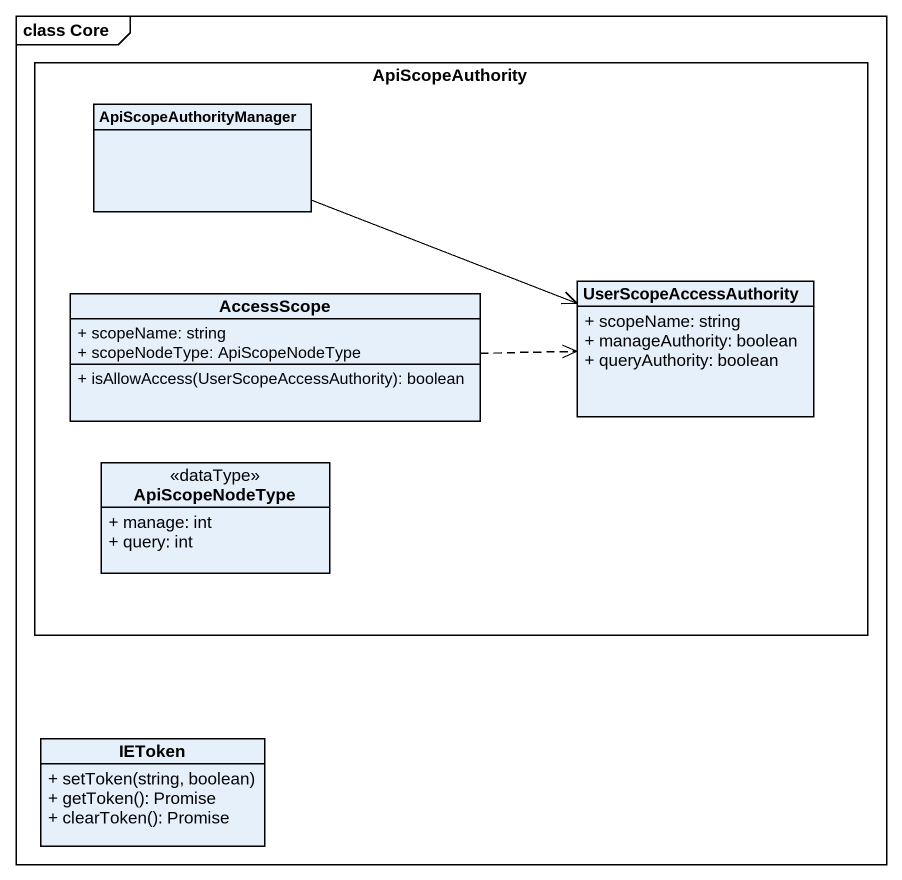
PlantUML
@startuml
mainframe class Core
hide circle
hide empty members
skinparam classAttributeIconSize 0
rectangle ApiScopeAuthority {
  class ApiScopeAuthorityManager
  class AccessScope {
    + scopeName: string
    + scopeNodeType: ApiScopeNodeType
    + isAllowAccess(UserScopeAccessAuthority): boolean
  }
  class UserScopeAccessAuthority {
    + scopeName: string
    + manageAuthority: boolean
    + queryAuthority: boolean
  }
  class ApiScopeNodeType <<dataType>> {
    + manage: int
    + query: int
  }
}
class IEToken {
  + setToken(string, boolean)
  + getToken(): Promise
  + clearToken(): Promise
}
ApiScopeAuthorityManager -right-> UserScopeAccessAuthority
AccessScope .right.> UserScopeAccessAuthority
@enduml
